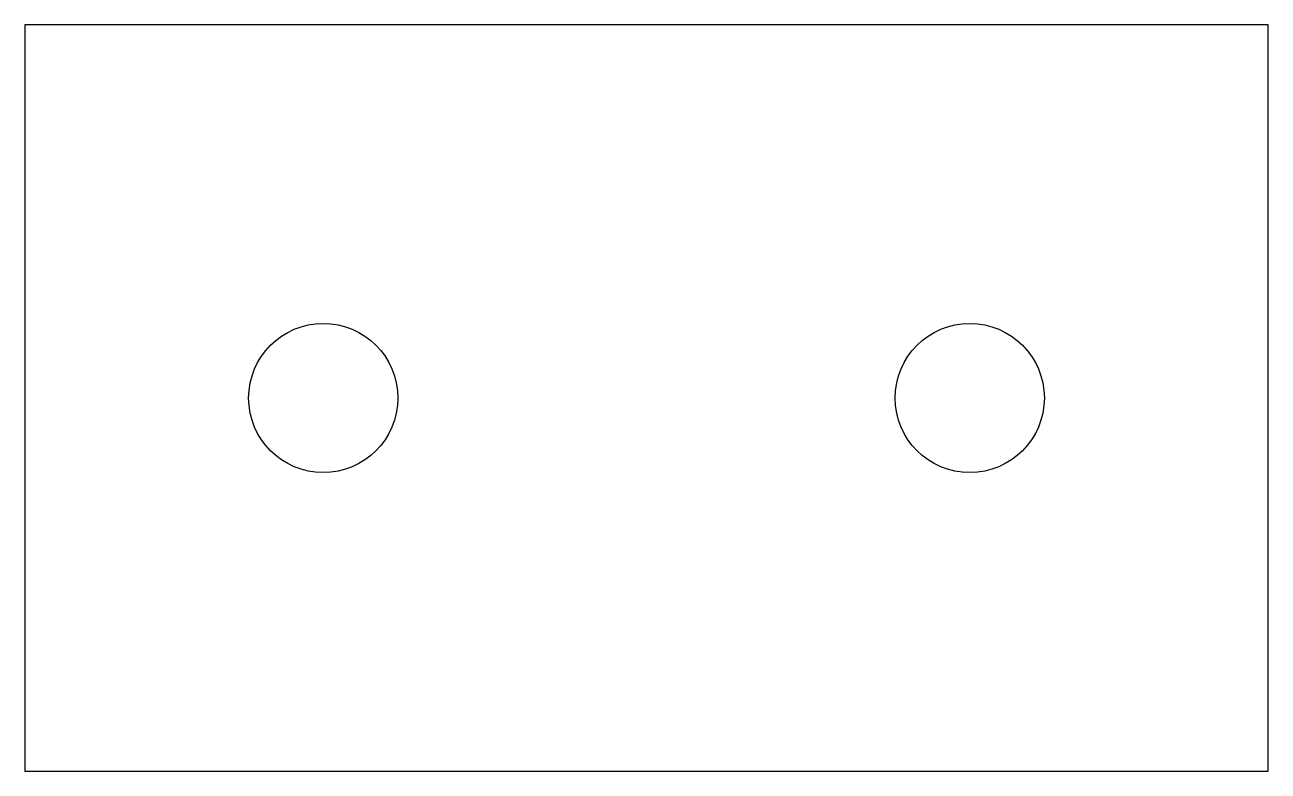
# Model space of a CAD drawing. Extents: x 100 to 350, y 100 to 250.
import ezdxf

# ---------------------------------------------------------------- set-up
doc = ezdxf.new("R2010")
doc.units = 0

msp = doc.modelspace()

# ---------------------------------------------------------------- linework, layer by layer
for p, q in [((350, 250), (100, 250)), ((100, 250), (100, 100)), ((350, 100), (350, 250)), ((100, 100), (350, 100))]:
    msp.add_line(p, q)
for centre in [(160, 175), (290, 175)]:
    msp.add_circle(centre, 15)

doc.saveas('drawing.dxf')
